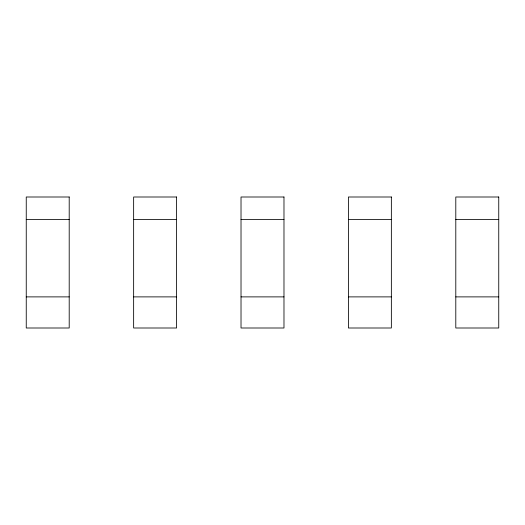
<?xml version="1.0" encoding="UTF-8"?>
<svg xmlns="http://www.w3.org/2000/svg" width="525" height="525" viewBox="0 0 525 525"><rect width="100%" height="100%" fill="white"/><g stroke="black" fill="none" stroke-linecap="round" stroke-linejoin="round"><path stroke-width="0.79" d="M26.25 219.47L69.202 219.47M133.639 219.47L176.59 219.47M241.021 219.47L283.979 219.47M348.41 219.47L391.361 219.47M455.798 219.47L498.75 219.47M26.25 296.887L69.202 296.887M133.639 296.887L176.59 296.887M241.021 296.887L283.979 296.887M348.41 296.887L391.361 296.887M455.798 296.887L498.75 296.887M69.202 197L26.25 197L26.25 328L69.202 328L69.202 197M176.59 197L133.639 197L133.639 328L176.59 328L176.59 197M283.979 197L241.021 197L241.021 328L283.979 328L283.979 197M391.361 197L348.41 197L348.41 328L391.361 328L391.361 197M498.75 197L455.798 197L455.798 328L498.75 328L498.75 197"/></g></svg>
